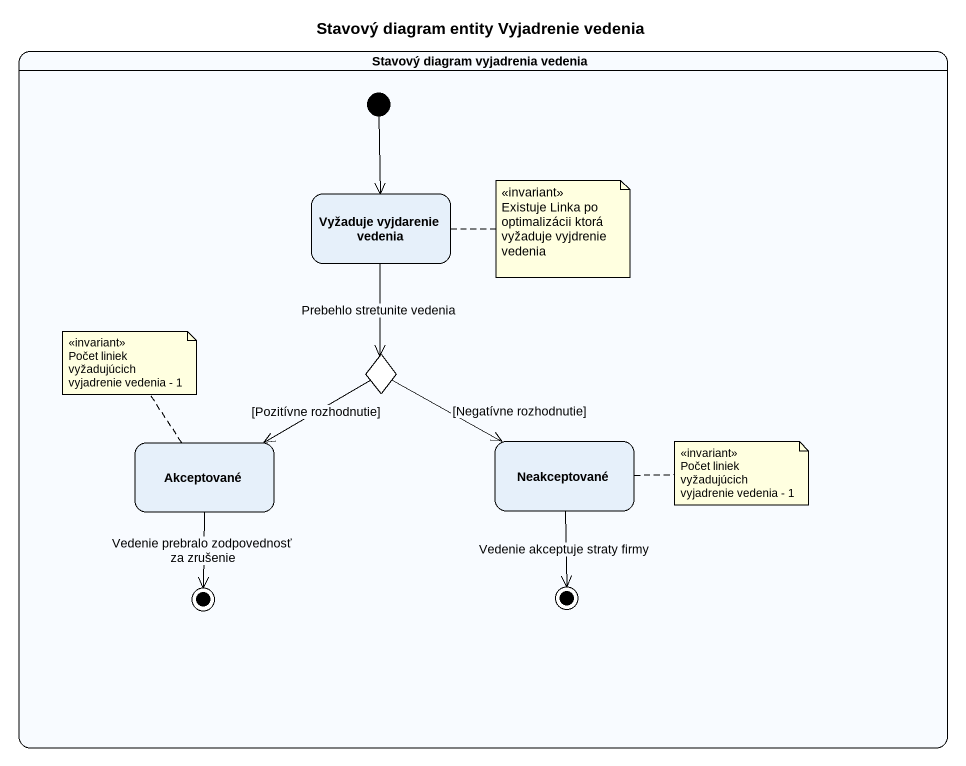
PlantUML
@startuml
title Stavový diagram entity Vyjadrenie vedenia
hide empty description
state "Stavový diagram vyjadrenia vedenia" as Stavový_diagram_vyjadrenia {
  state "Vyžaduje vyjdarenie vedenia" as Vyžaduje_vyjdarenie_vedenia
  state choice1 <<choice>>
  state Akceptované
  state Neakceptované
  state final1 <<end>>
  state final2 <<end>>
  [*] --> Vyžaduje_vyjdarenie_vedenia
}
Vyžaduje_vyjdarenie_vedenia --> choice1 : Prebehlo stretunite vedenia
choice1 -left-> Akceptované : [Pozitívne rozhodnutie]
choice1 -right-> Neakceptované : [Negatívne rozhodnutie]
Akceptované --> final1 : Vedenie prebralo zodpovednosť za zrušenie
Neakceptované --> final2 : Vedenie akceptuje straty firmy
note right of Vyžaduje_vyjdarenie_vedenia
  <<invariant>>
  Existuje Linka po optimalizácii ktorá vyžaduje vyjdrenie vedenia
end note
note top of Akceptované
  <<invariant>>
  Počet liniek vyžadujúcich vyjadrenie vedenia - 1
end note
note right of Neakceptované
  <<invariant>>
  Počet liniek vyžadujúcich vyjadrenie vedenia - 1
end note
@enduml
